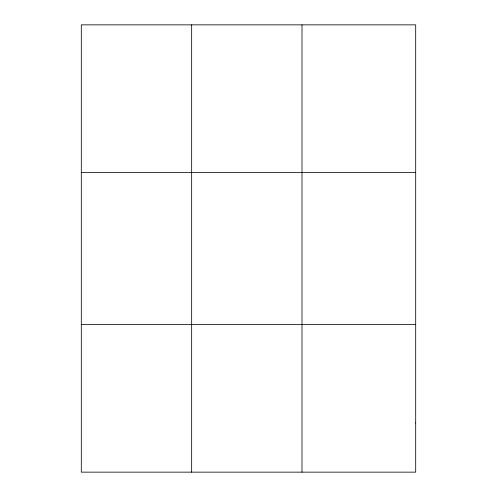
<?xml version="1.0" encoding="UTF-8"?>
<svg xmlns="http://www.w3.org/2000/svg" width="497" height="497" viewBox="0 0 497 497"><rect width="100%" height="100%" fill="white"/><g stroke="black" fill="none" stroke-linecap="round" stroke-linejoin="round"><path stroke-width="0.75" d="M191.656 472.15L191.656 24.85M302.002 472.15L302.002 24.85M81.303 172.459L415.697 172.459M81.303 324.541L415.697 324.541M415.697 422.947L415.697 472.15L81.303 472.15L81.303 24.85L415.697 24.85L415.697 422.947"/></g></svg>
